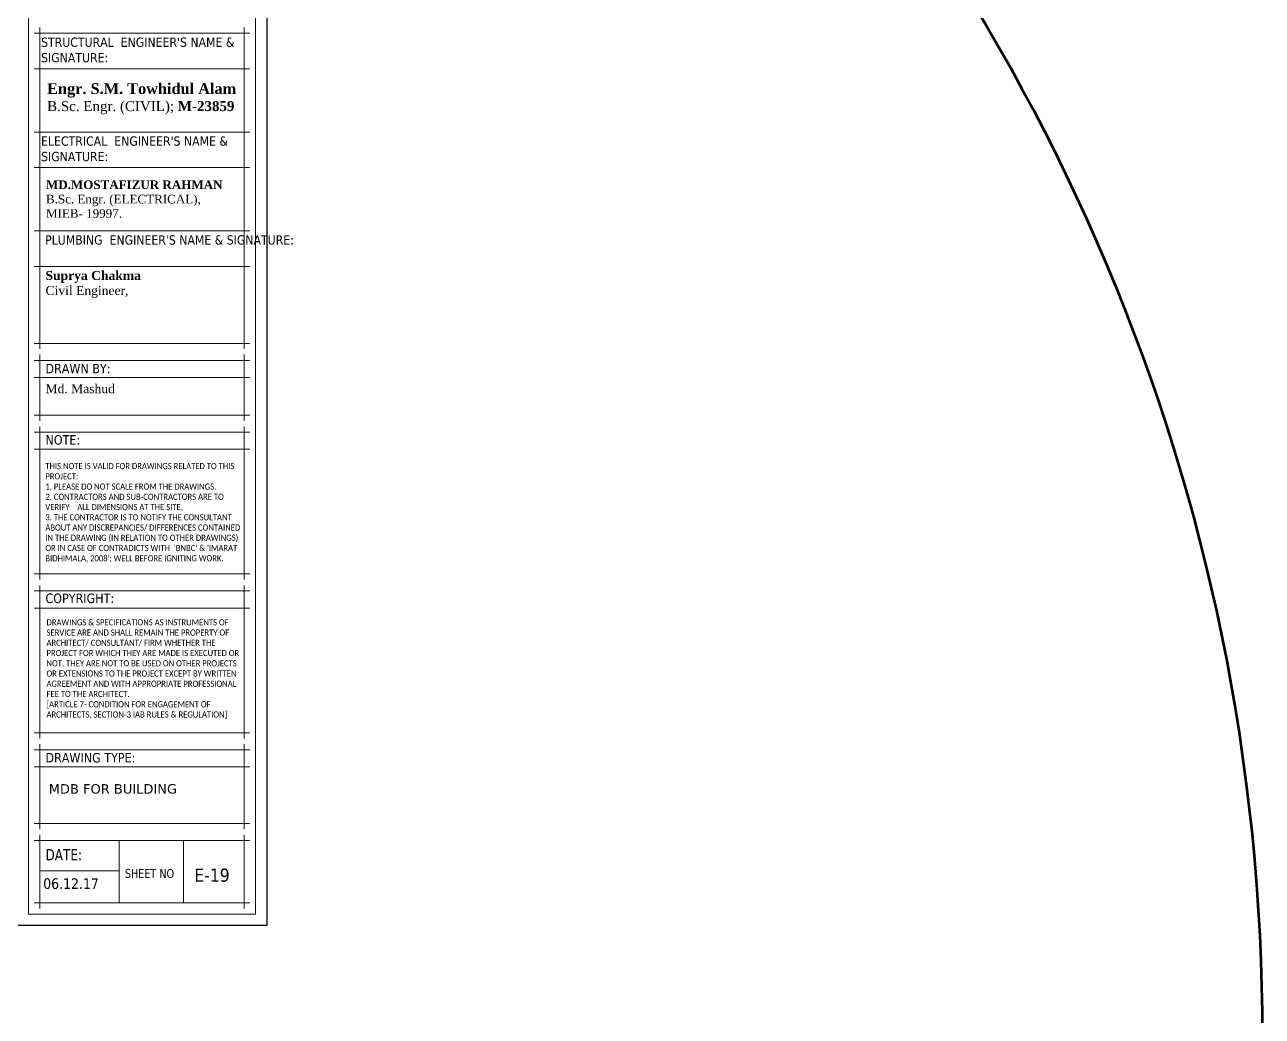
# Model space of a CAD drawing. Header units: inches. Extents: x 109699 to 44449955, y -10987 to 15824140.
# Drawn here: x 223347 to 224836, y -2769 to -1576 of the extents above; entities that cross this region are included whole.
import ezdxf

# ---------------------------------------------------------------- set-up
doc = ezdxf.new("R2010")
doc.units = ezdxf.units.IN
doc.header["$LTSCALE"] = 5
doc.header["$MEASUREMENT"] = 0
for name, color, linetype, lineweight in [('BORDER', 7, 'Continuous', 5), ('cloumn', 253, 'Continuous', 60), ('collum', 8, 'Continuous', 70), ('Title box', 7, 'Continuous', 9)]:
    doc.layers.add(name, color=color, linetype=linetype, lineweight=lineweight)
doc.styles.add('box text', font='arial.ttf')
doc.styles.add('DIM', font='tahoma.ttf')

# ---------------------------------------------------------------- blocks, each defined once
blk = doc.blocks.new('s 1')
at = {"layer": 'BORDER', "lineweight": 25, "ltscale": 20, "elevation": -0.1}
blk.add_lwpolyline([(177018.6, -26462.6), (180471.8, -26462.6), (180471.8, -28793.7), (177018.6, -28793.7)], close=True, dxfattribs=at)
blk.add_lwpolyline([(177018.6, -26462.6), (180471.8, -26462.6), (180471.8, -28793.7), (177018.6, -28793.7)], close=True, dxfattribs=at)
blk.add_lwpolyline([(177018.6, -26462.6), (180471.8, -26462.6), (180471.8, -28793.7), (177018.6, -28793.7)], close=True, dxfattribs=at)
at = {"layer": 'Title box', "elevation": -0.1}
blk.add_lwpolyline([(180078.1, -28775.1), (180453.1, -28775.1), (180453.1, -26481.4), (180078.1, -26481.4)], close=True, dxfattribs=at)
for points in [[(180096.8, -27309.5), (180096.8, -27840.7)], [(180434.3, -27840.7), (180434.3, -27309.5)], [(180443.7, -27318.9), (180087.4, -27318.9)], [(180443.7, -27377.5), (180087.4, -27377.5)], [(180443.7, -27482.3), (180087.4, -27482.3)], [(180443.7, -27540.9), (180087.4, -27540.9)], [(180443.7, -27645.7), (180087.4, -27645.7)], [(180443.7, -27704.3), (180087.4, -27704.3)], [(180443.7, -27831.4), (180087.4, -27831.4)], [(180443.7, -27859.5), (180087.4, -27859.5)], [(180096.8, -27850.1), (180096.8, -27959.5)], [(180434.3, -27959.5), (180434.3, -27850.1)], [(180443.7, -27887.6), (180087.4, -27887.6)], [(180443.7, -27950.1), (180087.4, -27950.1)], [(180443.7, -27978.2), (180087.4, -27978.2)], [(180096.8, -27968.9), (180096.8, -28222)], [(180434.3, -28222), (180434.3, -27968.9)], [(180443.7, -28006.4), (180087.4, -28006.4)], [(180443.7, -28212.6), (180087.4, -28212.6)], [(180443.7, -28240.7), (180087.4, -28240.7)], [(180096.8, -28231.4), (180096.8, -28484.5)], [(180434.3, -28484.5), (180434.3, -28231.4)], [(180443.7, -28268.9), (180087.4, -28268.9)], [(180443.7, -28475.1), (180087.4, -28475.1)], [(180096.8, -28493.9), (180096.8, -28634.5)], [(180434.3, -28634.5), (180434.3, -28493.9)], [(180443.7, -28503.2), (180087.4, -28503.2)], [(180443.7, -28531.4), (180087.4, -28531.4)], [(180443.7, -28625.1), (180087.4, -28625.1)], [(180443.7, -28653.2), (180087.4, -28653.2)], [(180096.8, -28643.9), (180096.8, -28765.7)], [(180228.1, -28653.2), (180228.1, -28756.4)], [(180334.3, -28653.2), (180334.3, -28756.4)], [(180434.3, -28765.7), (180434.3, -28643.9)], [(180228.1, -28703.2), (180096.8, -28703.2)], [(180443.7, -28756.4), (180087.4, -28756.4)]]:
    blk.add_lwpolyline(points, dxfattribs=at)
at = {"layer": 'Title box', "attachment_point": 1}
for s, insert, char_height, width, style in [("STRUCTURAL  ENGINEER'S NAME & SIGNATURE:", (180098.7, -27326, -0.1), 15.314, 391.056, 'DIM'), ('{\\fTimes New Roman|b1|i0|c0|p18; Engr. S.M. Towhidul Alam\\P\\fTimes New Roman|b0|i0|c0|p18; \\H0.9205x;B.Sc. Engr. (CIVIL); \\fTimes New Roman|b1|i0|c0|p18;M-23859}', (180102, -27401.4, -0.1), 17.82, 455.047, 'DIM'), ("ELECTRICAL  ENGINEER'S NAME & SIGNATURE:", (180098.7, -27489.4, -0.1), 15.314, 391.056, 'DIM'), ('{\\fTimes New Roman|b1|i0|c0|p18;MD.MOSTAFIZUR RAHMAN\\fTimes New Roman|b0|i0|c0|p18;\\PB.Sc. Engr. (ELECTRICAL),\\PMIEB- 19997.}', (180106.8, -27562.1, 0.9), 14.256, 364.037, 'DIM'), ("PLUMBING  ENGINEER'S NAME & SIGNATURE:", (180105.4, -27652.8, -0.1), 15.314, 391.056, 'DIM'), ('{\\fTimes New Roman|b1|i0|c0|p18;Suprya Chakma\\fTimes New Roman|b0|i0|c0|p18; \\PCivil Engineer, }', (180106.1, -27711.8, -0.1), 14.85, 321.699, 'DIM'), ('DRAWN BY:', (180106, -27865.3, -0.1), 15.62, 157.617, 'DIM'), ('{\\fTimes New Roman|b0|i0|c0|p18;Md. Mashud}', (180106.1, -27898.9, -0.1), 14.85, 321.699, 'DIM'), ('NOTE:', (180106, -27983.1, -0.1), 15.62, 157.617, 'DIM'), ("{\\fCalibri|b0|i0|c0|p34;\\W0.9;THIS NOTE IS VALID FOR DRAWINGS RELATED TO THIS PROJECT:\\P1. PLEASE DO NOT SCALE FROM THE DRAWINGS.\\P2. CONTRACTORS AND SUB-CONTRACTORS ARE TO VERIFY    ALL DIMENSIONS AT THE SITE.\\P3. THE CONTRACTOR IS TO NOTIFY THE CONSULTANT ABOUT ANY DISCREPANCIES/ DIFFERENCES CONTAINED\\PIN THE DRAWING (IN RELATION TO OTHER DRAWINGS) OR IN CASE OF CONTRADICTS WITH  'BNBC' & 'IMARAT BIDHIMALA, 2008'; WELL BEFORE IGNITING WORK.}", (180105.8, -28029.2, -0.1), 10.1562, 328.516, 'box text'), ('COPYRIGHT:', (180106, -28245, -0.1), 15.62, 157.617, 'DIM'), ('{\\fCalibri|b0|i0|c0|p34;\\W0.9;DRAWINGS & SPECIFICATIONS AS INSTRUMENTS OF SERVICE ARE AND SHALL REMAIN THE PROPERTY OF ARCHITECT/ CONSULTANT/ FIRM WHETHER THE PROJECT FOR WHICH THEY ARE MADE IS EXECUTED OR NOT. THEY ARE NOT TO BE USED ON OTHER PROJECTS OR EXTENSIONS TO THE PROJECT EXCEPT BY WRITTEN AGREEMENT AND WITH APPROPRIATE PROFESSIONAL FEE TO THE ARCHITECT.\\P[ARTICLE 7- CONDITION FOR ENGAGEMENT OF ARCHITECTS, SECTION-3 IAB RULES & REGULATION] }', (180107.7, -28287.4, -0.1), 10.1562, 328.516, 'box text'), ('\\pi-46.88906,l46.88906,t46.88906;DRAWING TYPE:', (180106, -28508.5, -0.1), 15.625, 157.617, 'DIM'), ('\\pi-56.26688,l56.26688,t56.26688;{\\W0.9;DATE:}', (180106, -28667.3, -0.1), 18.75, 341.281, 'DIM'), ('\\pi-45.0135,l45.0135,t45.0135;{\\W0.9;SHEET NO}', (180237.2, -28700.1, -0.1), 15, 273.025, 'DIM'), ('\\pi-240.1,l240.1,t240.1;06.12.17', (180102.3, -28715.6, -0.1), 17.5, 238.896, 'DIM')]:
    blk.add_mtext(s, dxfattribs=dict(at, insert=insert, char_height=char_height, width=width, style=style))

msp = doc.modelspace()

# ---------------------------------------------------------------- linework, layer by layer
at = {"layer": 'cloumn', "ltscale": 0.5}
msp.add_circle((222440.2, -2795.3), 2395.7, dxfattribs=at)

# ---------------------------------------------------------------- block references
at = {"layer": 'collum', "color": 0, "xscale": 0.7278336000000003, "yscale": 0.7278336000000003, "zscale": 0.7278336000000003}
msp.add_blockref('s 1', (92284.6, 18296.9, 0.1), dxfattribs=at)

# ---------------------------------------------------------------- texts
at = {"layer": 'Title box', "char_height": 15.921, "attachment_point": 1, "style": 'DIM'}
for s, insert, width in [('\\A1;{\\fVerdana|b0|i0|c0|p34;\\H0.71649x;MDB FOR BUILDING}', (223375.7, -2490), 248.396), ('\\pi-152.91829,l152.91829,t152.91829;E-19', (223550.9, -2591.5), 45.207)]:
    msp.add_mtext(s, dxfattribs=dict(at, insert=insert, width=width))

doc.saveas('drawing.dxf')
